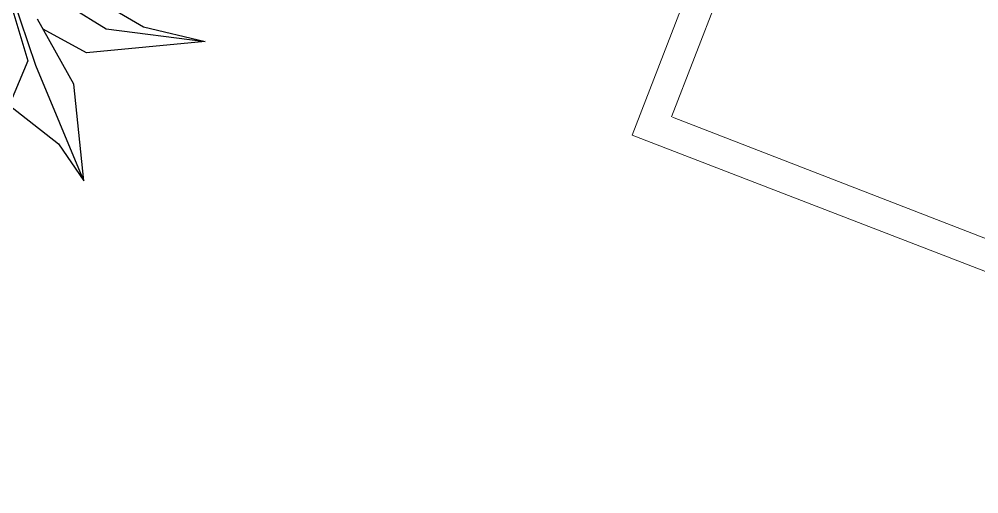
# Model space of a CAD drawing. Header units: metres. Extents: x 251860 to 269438, y 1966787 to 1972367.
# Drawn here: x 253614.113 to 253617.32, y 1969012.522 to 1969014.107 of the extents above; entities that cross this region are included whole.
import ezdxf

# ---------------------------------------------------------------- set-up
doc = ezdxf.new("R2010")
doc.units = ezdxf.units.M
doc.header["$MEASUREMENT"] = 0
doc.layers.get('0').update_dxf_attribs({"linetype": 'CONTINUOUS', "lineweight": 100})
doc.layers.add('Wall', color=7, linetype='CONTINUOUS', lineweight=20)
doc.layers.add('zelen', color=74, linetype='CONTINUOUS')

# ---------------------------------------------------------------- blocks, each defined once
blk = doc.blocks.new('z_25')
at = {"linetype": 'ByBlock', "lineweight": -2}
for p, q in [((-228.2, 134.9), (-326.5, 408.5)), ((-407.2, 226.6), (-506.1, 249.7)), ((-506.1, 249.7), (-341.5, 103.5)), ((-506.1, 249.7), (-248.8, 130.2)), ((-265.3, 238.1), (-407.2, 226.6)), ((3.7, -3.9), (-228.2, 134.9)), ((-248.8, 130.2), (6, -9.8)), ((-341.5, 103.5), (-180.8, 50.3)), ((-314.5, 31.3), (-205.7, 58.5)), ((-495.6, -170), (-314.5, 31.3)), ((-217.4, -21.1), (-311, -39.1)), ((-311, -39.1), (-495.6, -170)), ((-171.1, -56.8), (-370, -99.9)), ((-370, -99.9), (-495.6, -170))]:
    blk.add_line(p, q, dxfattribs=at)

msp = doc.modelspace()

# ---------------------------------------------------------------- linework, layer by layer
at = {"layer": 'Wall', "ltscale": 2}
for p, q in [((253616.16191, 1969013.72021, 520.1345), (253617.11721, 1969016.18554, 520.1345)), ((253616.29338, 1969013.78074, 520.1345), (253617.20935, 1969016.14991, 520.1345)), ((253616.2961, 1969013.77969, 520.1345), (253619.29801, 1969012.61646, 520.1345)), ((253616.16176, 1969013.72026, 520.1345), (253619.26133, 1969012.52181, 520.1345))]:
    msp.add_line(p, q, dxfattribs=at)

# ---------------------------------------------------------------- block references
at = {"layer": 'zelen', "xscale": 0.0014706189071413, "yscale": 0.0014706189071413, "zscale": 0.0014706189071413, "rotation": 137.477477591484}
msp.add_blockref('z_25', (253614.02828, 1969014.34136, 520.1345), dxfattribs=at)

doc.saveas('drawing.dxf')
